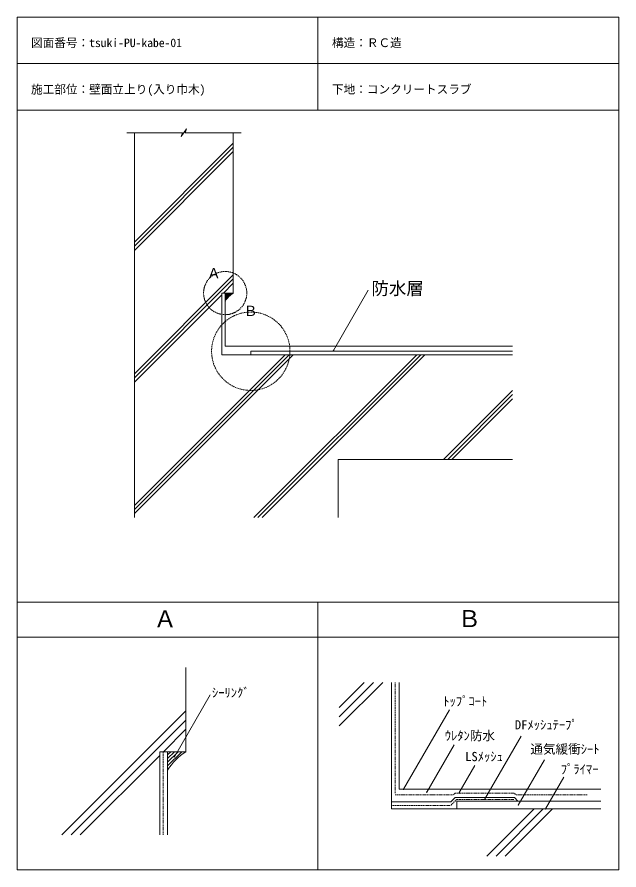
# Model space of a CAD drawing. Units: millimetres, scale not verified. Extents: x -517 to 518, y -673 to 792.
import ezdxf
from ezdxf.enums import TextEntityAlignment as Align

# ---------------------------------------------------------------- set-up
doc = ezdxf.new("R2010")
doc.units = ezdxf.units.MM
doc.header["$PDMODE"] = 32
doc.header["$PDSIZE"] = 0.8
doc.linetypes.add('DASHED2', pattern=[3, 2, -1])
doc.layers.add('0-0', color=7, linetype='Continuous', lineweight=13)
doc.styles.add('ＭＳ ゴシック', font='')
doc.styles.get('ＭＳ ゴシック').set_extended_font_data('MS Gothic')

msp = doc.modelspace()

# ---------------------------------------------------------------- linework, layer by layer
at = {"layer": '0-0'}
for p, q in [((-516.864, 792.357), (-516.864, -673.469)), ((-516.864, 792.357), (517.853, 792.357)), ((0.494, 792.357), (0.494, 632.357)), ((517.853, 792.357), (517.853, -673.469)), ((-516.864, 712.357), (517.853, 712.357)), ((-516.864, 632.357), (517.853, 632.357)), ((-328.223, 593.433), (-232.368, 593.433)), ((-315.075, 593.433), (-315.075, -68.008)), ((-225.576, 599.986), (-234.753, 586.879)), ((-234.753, 586.879), (-232.368, 593.433)), ((-225.576, 599.986), (-227.961, 593.433)), ((-227.961, 593.433), (-131.565, 593.433)), ((-145.075, 317.992), (-145.075, 593.433)), ((-315.075, 405.541), (-145.075, 575.541)), ((-315.075, 398.47), (-145.075, 568.47)), ((-315.075, 391.399), (-145.075, 561.399)), ((-315.075, 179.267), (-145.075, 349.267)), ((-315.075, 172.196), (-145.075, 342.196)), ((-162.207, 317.992), (-145.075, 335.125)), ((27.173, 219.492), (86.931, 322.996)), ((-315.075, 165.125), (-165.075, 315.125)), ((-145.075, 317.992), (-165.075, 317.992)), ((-165.075, 211.992), (-165.075, 317.992)), ((-315.075, -61.149), (-41.933, 211.992)), ((-315.075, -54.078), (-49.004, 211.992)), ((-315.075, -47.007), (-56.075, 211.992)), ((-165.075, 211.992), (334.925, 211.992)), ((-109.801, -68.008), (170.199, 211.992)), ((-102.73, -68.008), (177.27, 211.992)), ((-95.659, -68.008), (184.341, 211.992)), ((216.473, 31.992), (334.925, 150.445)), ((223.544, 31.992), (334.925, 143.374)), ((230.615, 31.992), (334.925, 136.302)), ((34.925, 31.992), (334.925, 31.992)), ((34.925, 31.992), (34.925, -68.008)), ((-516.864, -213.469), (517.853, -213.469)), ((0.494, -213.469), (0.494, -673.469)), ((-516.864, -273.469), (517.853, -273.469)), ((-226.48, -470.26), (-226.48, -325.344)), ((37.156, -425.999), (111.68, -351.475)), ((37.156, -410.089), (95.77, -351.475)), ((37.156, -394.179), (79.86, -351.475)), ((126.577, -568.626), (126.577, -351.475)), ((-246.202, -479.013), (-184.639, -372.382)), ((-439.994, -613.406), (-226.48, -399.891)), ((147.559, -534.876), (226.271, -398.543)), ((-424.085, -613.406), (-226.48, -415.801)), ((-265.029, -470.26), (-226.48, -431.711)), ((286.924, -552.126), (349.503, -443.736)), ((187.423, -539.771), (234.44, -458.335)), ((-408.175, -613.406), (-271.48, -476.711)), ((-226.48, -470.26), (-271.48, -470.26)), ((-271.48, -613.406), (-271.48, -470.26)), ((242.718, -541.665), (270.163, -494.13)), ((344.834, -561.876), (389.736, -484.104)), ((391.812, -568.626), (423.177, -514.301)), ((126.577, -568.626), (486.749, -568.626)), ((290.608, -649.844), (371.826, -568.626)), ((306.518, -649.844), (387.736, -568.626)), ((322.428, -649.844), (403.646, -568.626)), ((-516.864, -673.469), (517.853, -673.469))]:
    msp.add_line(p, q, dxfattribs=at)
at = {"layer": '0-0', "color": 4}
for p, q in [((-159.075, 317.992), (-159.075, 226.992)), ((-159.075, 226.992), (334.925, 226.992)), ((140.077, -351.475), (140.077, -534.876)), ((-257.98, -470.26), (-257.98, -613.406)), ((140.077, -534.876), (486.749, -534.876)), ((236.077, -549.126), (338.038, -549.126)), ((338.038, -549.126), (344.038, -555.126))]:
    msp.add_line(p, q, dxfattribs=at)
at = {"layer": '0-0', "color": 2}
for p, q in [((-159.075, 307.153), (-148.235, 317.992)), ((-159.075, 309.982), (-151.064, 317.992)), ((-159.075, 312.81), (-153.892, 317.992)), ((-159.075, 315.638), (-156.721, 317.992)), ((-145.986, 317.413), (-145.407, 317.992)), ((-159.075, 304.325), (-158.496, 304.904)), ((-257.98, -494.648), (-233.592, -470.26)), ((-257.98, -488.284), (-239.956, -470.26)), ((-257.98, -481.92), (-246.32, -470.26)), ((-257.98, -475.556), (-252.684, -470.26)), ((-228.531, -471.562), (-227.228, -470.26)), ((-257.98, -501.012), (-256.678, -499.709))]:
    msp.add_line(p, q, dxfattribs=at)
at = {"layer": '0-0', "color": 3}
for p, q in [((-115.075, 217.992), (334.925, 217.992)), ((-115.075, 217.992), (-115.075, 211.992)), ((239.077, -555.126), (486.749, -555.126)), ((239.077, -555.126), (239.077, -568.626))]:
    msp.add_line(p, q, dxfattribs=at)
at = {"layer": '0-0', "color": 5, "linetype": 'DASHED2'}
for p, q in [((133.327, -541.665), (133.327, -351.475)), ((-265.48, -613.406), (-265.48, -470.26)), ((236.077, -541.665), (233.077, -544.665)), ((236.077, -541.665), (338.038, -541.665)), ((133.327, -544.665), (233.077, -544.665)), ((239.077, -552.126), (228.577, -562.626)), ((239.077, -552.126), (338.038, -552.126)), ((126.577, -562.626), (228.577, -562.626))]:
    msp.add_line(p, q, dxfattribs=at)
msp.add_lwpolyline([(338.038, -541.665), (341.038, -544.665), (464.038, -544.665)], dxfattribs=at)
at = {"layer": '0-0', "color": 4}
msp.add_lwpolyline([(126.577, -556.626), (228.577, -556.626), (236.077, -549.126)], dxfattribs=at)
at = {"layer": '0-0', "color": 1, "linetype": 'DASHED2'}
for centre, radius in [((-159.075, 317.992), 37.147), ((-115.075, 217.992), 67.35)]:
    msp.add_circle(centre, radius, dxfattribs=at)
at = {"layer": '0-0', "color": 2}
for centre, radius in [((-122.446, 281.364), 43.054), ((-175.567, -552.673), 96.872)]:
    msp.add_arc(centre, radius, 121.70697, 148.29303, dxfattribs=at)
at = {"layer": '0-0'}
for p in [(27.173, 219.492), (-246.202, -479.013), (147.559, -534.876), (187.423, -539.771), (242.718, -541.665), (286.924, -552.126), (344.834, -561.876), (391.812, -568.626)]:
    msp.add_point(p, dxfattribs=at)

# ---------------------------------------------------------------- texts
at = {"layer": '0-0', "style": 'ＭＳ ゴシック'}
for s, height, p in [('図面番号：tsuki-PU-kabe-01', 14.66, (-492.864, 736.357)), ('構造：ＲＣ造', 14.66, (24.494, 736.357)), ('施工部位：壁面立上り(入り巾木)', 14.66, (-492.864, 656.357)), ('下地：コンクリートスラブ', 14.66, (24.494, 656.357)), ('Ａ', 17.6, (-190.637, 338.044)), ('防水層', 21.99, (92.394, 308.425)), ('Ｂ', 17.6, (-127.366, 273.304)), ('Ａ', 29.33, (-282.268, -265.32)), ('Ｂ', 29.33, (240.689, -264.973)), ('ｼｰﾘﾝｸﾞ', 15.85, (-181.915, -381.474)), ('ﾄｯﾌﾟｺｰﾄ', 15.85, (215.88, -396.195)), ('DFﾒｯｼｭﾃｰﾌﾟ', 15.85, (338.923, -436.72)), ('ｳﾚﾀﾝ防水', 15.85, (218.35, -455.447)), ('通気緩衝ｼｰﾄ', 15.85, (365.61, -478.439)), ('LSﾒｯｼｭ', 15.85, (253.503, -491.257)), ('ﾌﾟﾗｲﾏｰ', 15.85, (417.772, -512.941))]:
    msp.add_text(s, height=height, dxfattribs=at).set_placement(p, align=Align.BOTTOM_LEFT)

doc.saveas('drawing.dxf')
